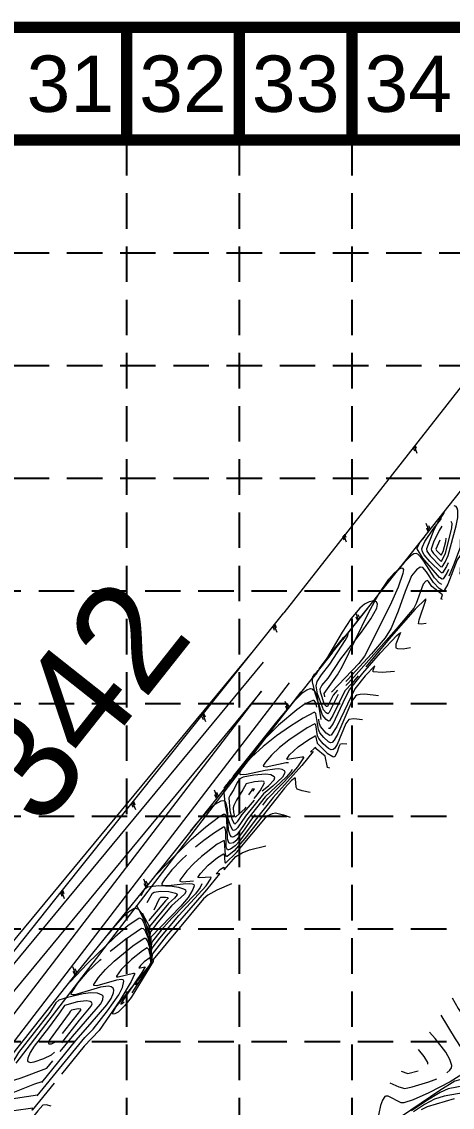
# Model space of a CAD drawing. Header units: inches. Extents: x 5726 to 10817, y 12055 to 15240.
# Drawn here: x 8198 to 8502, y 14475 to 15240 of the extents above; entities that cross this region are included whole.
import ezdxf
from ezdxf.enums import TextEntityAlignment as Align

# ---------------------------------------------------------------- set-up
doc = ezdxf.new("R2010")
doc.units = ezdxf.units.IN
doc.header["$LTSCALE"] = 100
doc.header["$MEASUREMENT"] = 0
doc.linetypes.add('DASHED', pattern=[0.75, 0.5, -0.25])
doc.linetypes.add('HIDDEN', pattern=[0.375, 0.25, -0.125])
for name, color, linetype in [('20', 36, 'Continuous'), ('21', 36, 'Continuous'), ('30', 7, 'Continuous'), ('8', 7, 'Continuous'), ('BASE', 7, 'Continuous'), ('GRID', 254, 'HIDDEN'), ('STREET NAMES', 7, 'Continuous')]:
    doc.layers.add(name, color=color, linetype=linetype)
doc.styles.get("Standard").update_dxf_attribs({"font": 'ARIAL.TTF', "height": 25})

# ---------------------------------------------------------------- blocks, each defined once
blk = doc.blocks.new('block2')
at = {"layer": 'GRID'}
for p, q in [((8271.9, 15156.29), (8271.9, 12138.33)), ((8351.32, 15156.29), (8351.32, 12138.33)), ((8430.74, 15156.29), (8430.74, 12138.33)), ((6842.34, 15076.87), (10733.92, 15076.87)), ((6842.34, 14997.45), (10733.92, 14997.45)), ((6842.34, 14918.03), (10733.92, 14918.03)), ((5809.88, 14838.61), (10733.92, 14838.61)), ((5809.88, 14759.19), (10733.92, 14759.19)), ((5809.88, 14679.77), (10733.92, 14679.77)), ((5809.88, 14600.35), (10733.92, 14600.35)), ((5809.88, 14520.93), (10733.92, 14520.93))]:
    blk.add_line(p, q, dxfattribs=at)

msp = doc.modelspace()

# ---------------------------------------------------------------- linework, layer by layer
at = {"layer": '20', "color": 43, "lineweight": 0}
for p, q in [((8386.44, 14756.7), (8376.6, 14744.37)), ((8371.36, 14737.81), (8361.53, 14725.48)), ((8360.12, 14698.22), (8357.82, 14694.84))]:
    msp.add_line(p, q, dxfattribs=at)
for points in [[(8494.3, 14855.43), (8496.42, 14858.81), (8498.48, 14863.39), (8504.2, 14884.4), (8505.3, 14890.38), (8505.45, 14895.22), (8505.02, 14896.93), (8504.17, 14898.03), (8502.89, 14898.39)], [(8498.6, 14858.35), (8497.45, 14855.77), (8494.67, 14851.26), (8493.85, 14851.21), (8485.74, 14859.27), (8481.74, 14863.95), (8480.47, 14866.19), (8480.1, 14868.15), (8480.45, 14869.64), (8482.21, 14873.42), (8488.01, 14882.13), (8493.92, 14889.66)], [(8496.1, 14893.88), (8495.28, 14893.04), (8491.74, 14887.64), (8488.57, 14881.49), (8483.38, 14868.09), (8483.49, 14866.66), (8485.8, 14863.23), (8493.13, 14855.75), (8494.3, 14855.43)], [(8494.23, 14884.11), (8492.23, 14881.07), (8488.37, 14872.91), (8486.66, 14868.04), (8486.73, 14867.08), (8488.27, 14864.8), (8493.16, 14859.82), (8493.94, 14859.6)], [(8493.94, 14859.6), (8496.72, 14864.91), (8501.27, 14882.89), (8501.37, 14886.12), (8500.72, 14887.54)], [(8498.74, 14853.54), (8497.58, 14851.04), (8495.03, 14847.09), (8494.41, 14846.89), (8492.57, 14848.04), (8480.76, 14861.57), (8476.81, 14868.2), (8476.95, 14869.46), (8478.96, 14872.81), (8482.23, 14876.63)], [(8507.01, 14850.46), (8507.67, 14859.91), (8507.55, 14862.34), (8507.08, 14863.4), (8504.85, 14860.46), (8498.47, 14843.28), (8495.75, 14838.74), (8494.86, 14838.51), (8492.3, 14840.14), (8488.16, 14844.53), (8483.43, 14851.98), (8480.72, 14855), (8478.94, 14855.24), (8476.29, 14853.48), (8472.7, 14849.09), (8468.31, 14838.11), (8463.4, 14824.17), (8458.47, 14812.19), (8454.06, 14805.5), (8444.44, 14794.22), (8427.81, 14776.19), (8426.38, 14774.75)], [(8494.36, 14832.62), (8493.87, 14832.55), (8493.73, 14833.03), (8494.51, 14835.8), (8486.98, 14841.75), (8484.84, 14845.12), (8483.98, 14845.78), (8482.96, 14845.46), (8480.97, 14843.34), (8475.95, 14829.63), (8474.28, 14826.49), (8462.03, 14811.65), (8432.01, 14777.87), (8426.48, 14771.98)], [(8420.56, 14768.69), (8417.44, 14764.97), (8413.53, 14757.06), (8412.92, 14757.13), (8411.51, 14758.59), (8408.48, 14767.29), (8408.33, 14769.49), (8409.56, 14771.94), (8413.89, 14777.12), (8423.03, 14790.67), (8437.5, 14809.41), (8444.14, 14818.84), (8448.24, 14826.47), (8448.82, 14829.18), (8448.17, 14830.94), (8446.08, 14831.56), (8442.88, 14830.93), (8439.64, 14829.17), (8436.4, 14826.45), (8429.98, 14818.82), (8423.78, 14809.39), (8412.8, 14790.65), (8410.19, 14787.07)], [(8483.15, 14815.64), (8479.5, 14815.05), (8477.76, 14815.32), (8478.08, 14818.15), (8482.92, 14831.95), (8482.86, 14832.98), (8475.41, 14825.78), (8458.35, 14806.38), (8440.55, 14785.1)], [(8421.1, 14765.61), (8414.77, 14752.76), (8413.75, 14751.88), (8412.5, 14752.62), (8410.7, 14754.8), (8406.55, 14766), (8405.49, 14771.6), (8406.2, 14774.65), (8409.28, 14779.39), (8415.11, 14786.94), (8426.06, 14803.56), (8427.87, 14806.85), (8428.03, 14808.18), (8424.03, 14805.02), (8416.76, 14796.11), (8407.39, 14783.53)], [(8414.3, 14741.83), (8415.47, 14741.9), (8417.62, 14744.95), (8426.16, 14763.47), (8429.09, 14768.74), (8438.53, 14780.62), (8450.91, 14794.93), (8462.35, 14807.05), (8464.95, 14809.19), (8461.72, 14801.01), (8461.68, 14798.52), (8462.78, 14797.9), (8466.75, 14797.82), (8471.93, 14798.66)], [(8435.16, 14778.65), (8430.97, 14773.64), (8425.68, 14768.23), (8417.39, 14750.83), (8414.83, 14746.96), (8414.23, 14746.78), (8412.48, 14747.81), (8409.96, 14750.86), (8404.76, 14766.52), (8402.94, 14774.36), (8402.95, 14776.71), (8406.3, 14780.83), (8406.88, 14782.18), (8406.69, 14782.41), (8402.91, 14777.45), (8404.58, 14780)], [(8347.07, 14707.72), (8377.74, 14746.22), (8390.34, 14761.11), (8396.1, 14766.91), (8398.98, 14768.94), (8401.56, 14769.77), (8402.68, 14769.58), (8404.61, 14767.78), (8405.92, 14764.55), (8408.76, 14748.23), (8408.87, 14747.99)], [(8449.5, 14764.71), (8439.81, 14765.69), (8436.59, 14765.57), (8434.13, 14764.99), (8433.35, 14764.47), (8430.71, 14760.79), (8420.71, 14737.89), (8418.12, 14733.4), (8416.77, 14731.8), (8415.66, 14731.51), (8414.18, 14732.17), (8410.82, 14735.16), (8408.14, 14738.45), (8407.1, 14740.95), (8405.25, 14752.11), (8404.33, 14753.15), (8396.32, 14748.93), (8387.32, 14743.2), (8377.63, 14736.36), (8368.19, 14728.91), (8359.92, 14721.37), (8357.66, 14718.75)], [(8438.29, 14747.73), (8432.11, 14748.35), (8428.49, 14747.91), (8426.35, 14745.17), (8420.26, 14730.21), (8418.43, 14727.57), (8417.42, 14726.74), (8416, 14726.62), (8414.27, 14727.46), (8410.52, 14730.85), (8407.5, 14734.45), (8406.51, 14736.39), (8405.27, 14744.12), (8404.64, 14744.85), (8399.11, 14741.94), (8386.19, 14733.25), (8379.67, 14728.1), (8373.95, 14722.88), (8369.69, 14717.95), (8368.3, 14715.69), (8368.23, 14714.93), (8370.27, 14714.6), (8384.42, 14717.57), (8386.11, 14717.64)], [(8367.93, 14687.65), (8371.48, 14692.15), (8388.33, 14709.74), (8392.51, 14714.55), (8396.76, 14720.82), (8396.77, 14721.26), (8395.48, 14721.48), (8385.28, 14719.79), (8384.83, 14719.99), (8386.68, 14723), (8392.92, 14728.73), (8400.24, 14733.91), (8404.73, 14736.52), (8405.15, 14736.42), (8406.28, 14731.16), (8413.3, 14724.16), (8417.23, 14721.83), (8418.07, 14721.69), (8419.02, 14722.14), (8420.45, 14725.08), (8421.63, 14728.79), (8422.63, 14730.68), (8423.95, 14731.01), (8427.07, 14730.75)], [(8415.19, 14713.7), (8413.42, 14714.16), (8411.94, 14722.08), (8405.48, 14727.35), (8405.35, 14728.18), (8404.03, 14727.53), (8401.49, 14725.02), (8403.5, 14725.32), (8395.31, 14715.49), (8375.24, 14692.98), (8362.5, 14676.93), (8351.51, 14662.2), (8348.3, 14658.81), (8345.19, 14656.56), (8343.72, 14656.01), (8343, 14656.15), (8342.17, 14658.04), (8341.76, 14668.93), (8341.31, 14671.43), (8340.86, 14671.99), (8340.21, 14671.94), (8333.86, 14668.16), (8326.31, 14662.71), (8320.36, 14657.84)], [(8388.54, 14712.62), (8387.77, 14711.1), (8384.49, 14707.21), (8369.45, 14693.33), (8357.29, 14678.03), (8353.71, 14672.42), (8349.52, 14666.75), (8347.52, 14665.23), (8346.6, 14665.04), (8345.75, 14665.31), (8344.79, 14666.35), (8343.7, 14669.94), (8343.05, 14685.14), (8342.17, 14688.88), (8341.35, 14690.03), (8340.19, 14690.56), (8338.39, 14690.39), (8334.1, 14688.07), (8329.34, 14683.95), (8320.66, 14674.24), (8316.77, 14669.24)], [(8352.49, 14712.16), (8351.75, 14710.97), (8351.57, 14709.83), (8352.38, 14709.26), (8356.4, 14709.42), (8369.6, 14712.19), (8376.28, 14713.21), (8379.09, 14713.28), (8381.34, 14712.92), (8382.88, 14712.03), (8383.4, 14711.04), (8383.31, 14709.89), (8381.68, 14707.17), (8375.02, 14701.01), (8368.42, 14695.53), (8355.7, 14679.91), (8350.04, 14671.59), (8348.54, 14670.06), (8347.27, 14669.63), (8346.77, 14669.96), (8345.02, 14672.99), (8343.61, 14677.19), (8341.67, 14687.19), (8340.72, 14696.22), (8340.85, 14698.77), (8344.21, 14702.98), (8344.73, 14704.36), (8344.49, 14704.59), (8340.71, 14699.49), (8342.43, 14702.01)], [(8361.83, 14692.36), (8362.9, 14693.54), (8366.04, 14697.75), (8369, 14703.23), (8368.66, 14704.14), (8367.12, 14704.49), (8362.13, 14704.05), (8356.11, 14702.47), (8353.76, 14698.35)], [(8353.76, 14698.35), (8349.26, 14691.08), (8347.41, 14687.39), (8347.05, 14685.57), (8347.25, 14682.35), (8347.97, 14679.62), (8348.8, 14679.25), (8355.43, 14685.25), (8356.21, 14686.12)], [(8360.94, 14697.36), (8362.05, 14698.84), (8360.42, 14698.74), (8360.12, 14698.22)], [(8260.31, 14584.55), (8262.11, 14586.09), (8271.12, 14593.12), (8282.36, 14600.81), (8283.57, 14600.74), (8284.75, 14599.35), (8286.81, 14594.38), (8288.65, 14587.28), (8288.38, 14579.8), (8288.98, 14577.84), (8289.39, 14577.77), (8289.5, 14584.66), (8289.92, 14586.77), (8295.23, 14593.89), (8308.8, 14609.77), (8327.94, 14630.72), (8331.59, 14636.17), (8331.24, 14636.74), (8323.19, 14636.27), (8322.19, 14636.56), (8323.88, 14639.45), (8329.48, 14645.31), (8336.07, 14650.7), (8340.23, 14653.33), (8340.71, 14653.08), (8341.17, 14647.3), (8341.69, 14646.71), (8349.34, 14654.3), (8370.89, 14679.95), (8374.84, 14681.68), (8376.88, 14682.13), (8382.6, 14680.78), (8387.18, 14679.17)], [(8289.78, 14635.33), (8298.39, 14644.42), (8317.41, 14663.26), (8327.62, 14672.39), (8336.58, 14679.2), (8340.2, 14681.25), (8341.05, 14681.31), (8341.64, 14680.65), (8342.22, 14677.65), (8342.72, 14664.01), (8343.8, 14661.19), (8344.74, 14660.66), (8347.24, 14661.23), (8349.87, 14663.39), (8355.05, 14670.24), (8359.39, 14676.83), (8362.72, 14681.06)], [(8177.83, 14478.61), (8209.02, 14483.45), (8208.89, 14482.76), (8242.4, 14523.73), (8248.37, 14529.78), (8258.35, 14542.5), (8266.28, 14553.78), (8268.9, 14559.06), (8269.86, 14563.59), (8269.45, 14564.43), (8268.36, 14564.77), (8264.66, 14564.32), (8250.79, 14560.3), (8248.75, 14560.42), (8248.8, 14561.16), (8252.05, 14566.17), (8257.04, 14571.8), (8263.15, 14577.64), (8276.19, 14588.32), (8284.25, 14593.84), (8285.13, 14593.79), (8286.76, 14591.17), (8288.65, 14585.1), (8289.41, 14579.4), (8289.21, 14576.66), (8287.62, 14573.88), (8278.2, 14562.23), (8277.92, 14561.24), (8280.39, 14562.7), (8284.31, 14567.47), (8289.69, 14576.46), (8290.2, 14582.55), (8300.03, 14595.14), (8328.46, 14627.96), (8337.62, 14639.1), (8334.91, 14639.17), (8338.04, 14642.5), (8340.38, 14643.95), (8340.67, 14642.07), (8348.88, 14651.35), (8353.44, 14653.99), (8358.5, 14656), (8370.08, 14658.92)], [(8314.06, 14652.29), (8310.49, 14649.02), (8303.66, 14641.9), (8298.51, 14635.32), (8296.79, 14632.41), (8296.74, 14631.55), (8297.53, 14631.07), (8301.08, 14630.96), (8311.76, 14632.15), (8316.48, 14632.36), (8318.16, 14632.12), (8319.18, 14631.56), (8319.4, 14630.61), (8318.57, 14628.08), (8315.2, 14622.49), (8310.18, 14616.47), (8289.02, 14594.56), (8288.7, 14589.13), (8288.29, 14589.49), (8288.16, 14595.68), (8284.16, 14607.81), (8282.53, 14611.26), (8280.68, 14613.75), (8278.57, 14614.75), (8277.04, 14614.48), (8273.41, 14612.37), (8269.4, 14608.83), (8262.11, 14600.72), (8258.86, 14596.58)], [(8345.84, 14632.2), (8335.47, 14627.61), (8329.05, 14624.22), (8326, 14621.63), (8290.71, 14578.75), (8290.7, 14577.26), (8275, 14552.03), (8270.38, 14546.09), (8265.82, 14541.78), (8263.61, 14540.48), (8262.17, 14540.15), (8261.91, 14540.91), (8264.31, 14545.08), (8287.45, 14573.84), (8289.27, 14576.8), (8289.05, 14580.49), (8287.43, 14585.78), (8286.41, 14586.94), (8283.07, 14584.84), (8275.35, 14578.8), (8268.06, 14571.79), (8264.69, 14567.08), (8264.67, 14566.64), (8266.01, 14566.55), (8276.84, 14569.22), (8277.37, 14569.04), (8277.43, 14568.56), (8275.13, 14563.2), (8267.18, 14549.92), (8252.44, 14528.85), (8241.84, 14517.59), (8225.99, 14498.05)], [(8282.04, 14623.8), (8284.71, 14628.58), (8286.58, 14629.95), (8294.3, 14630.85), (8304.01, 14630.58), (8308.46, 14629.84), (8312.01, 14628.63), (8313.3, 14627.83), (8313.69, 14626.57), (8312.7, 14624.86), (8303.53, 14616.53)], [(8286.36, 14618.98), (8290.16, 14625.51), (8291.28, 14626.32), (8295.88, 14626.85), (8301.67, 14626.69), (8306.43, 14625.53), (8307.2, 14625.05), (8307.44, 14624.3), (8305.71, 14622.1), (8301.38, 14618.32)], [(8299.24, 14620.11), (8287.65, 14606.24), (8287.68, 14606.32)], [(8291.35, 14613.88), (8295.16, 14621.73), (8295.99, 14622.68), (8299.33, 14622.8), (8300.86, 14622.43), (8301.18, 14622.03), (8299.24, 14620.11)], [(8303.53, 14616.53), (8293.92, 14605.2), (8288.43, 14597.96), (8288.2, 14594.84), (8288.07, 14598.96), (8279.32, 14616.44)], [(8301.38, 14618.32), (8288.05, 14602.09), (8288.04, 14600.58), (8287.87, 14602.6), (8283.66, 14610.17), (8283.31, 14611.4)], [(8186.01, 14482.79), (8207.18, 14491.16), (8212.36, 14492.85), (8212.14, 14492.11), (8236.02, 14521.8), (8246.26, 14533.17), (8257.96, 14546.94), (8261, 14551.39), (8262.66, 14555.41), (8262.77, 14557.14), (8262.28, 14558.63), (8261.06, 14559.6), (8259.09, 14559.95), (8253.55, 14559.21), (8235.28, 14553.91), (8233.63, 14553.79), (8232.79, 14554.19), (8232.92, 14555.23), (8237.45, 14562.22), (8244.41, 14570.07), (8252.92, 14578.22), (8253.93, 14579.09)], [(8275.74, 14555.25), (8282.25, 14565.09), (8289.14, 14576.39), (8288.78, 14578.72), (8288.14, 14579.92), (8284.29, 14577.09), (8281.75, 14574.65), (8280.57, 14573.01)], [(8280.57, 14573.01), (8281.47, 14572.9), (8285.01, 14573.68), (8282.66, 14569.58), (8267.72, 14547.74), (8267.86, 14547.31), (8268.77, 14547.73), (8270.19, 14548.98)], [(8501.4, 14551.77), (8505.57, 14544.27), (8508.59, 14539.71), (8511.73, 14537.07), (8519.24, 14532.7), (8526.53, 14527.87), (8528.81, 14525.35), (8529.38, 14524.08), (8529.6, 14520.68), (8528.88, 14516.39), (8525.59, 14506.89), (8520.4, 14497.75), (8518.67, 14496.55), (8513.05, 14495.08), (8506.8, 14494.07), (8503.37, 14493.03), (8492.64, 14486.54), (8465.75, 14468.23)], [(8226.18, 14520.03), (8238.74, 14536.03), (8246.93, 14545.83), (8247.57, 14547.52), (8247.13, 14548.7), (8246.21, 14549.2), (8243.71, 14549.64), (8237.16, 14548.93), (8228.07, 14546.37), (8224.46, 14541.24)], [(8226.76, 14526.74), (8239.64, 14543.01), (8239.55, 14543.73), (8237.75, 14544.07), (8233.11, 14543.07), (8231.98, 14542.17), (8231.28, 14541.01)], [(8224.46, 14541.24), (8216.8, 14530.57), (8206.67, 14517.7), (8203.92, 14513.28), (8202.29, 14509.29), (8202.05, 14507.55), (8202.27, 14506.81), (8203.89, 14506.24), (8206.67, 14506.64), (8213.6, 14509.08), (8218.92, 14511.68), (8220.96, 14513.46)], [(8231.28, 14541.01), (8217.31, 14521.61), (8216.7, 14519.74), (8216.99, 14519.34), (8218.81, 14519.46), (8221.25, 14520.54)], [(8493.47, 14539.67), (8503.52, 14522.87), (8511.92, 14509.89), (8515.62, 14507.65), (8516.34, 14506.74), (8516.22, 14504.84), (8514.37, 14500.56), (8513.7, 14499.94), (8510.77, 14499.33), (8500.06, 14492.52), (8485.03, 14484.91), (8473.97, 14479.9), (8467.3, 14477.68), (8465.55, 14477.88), (8456.27, 14482.44), (8454.53, 14482.56), (8453.9, 14482.21), (8452.2, 14479.61), (8450.87, 14475.9), (8447.27, 14458.97)], [(8497.72, 14499.02), (8499.86, 14500.84), (8500.88, 14502.5), (8501.14, 14504.13), (8499.87, 14508.41), (8496.96, 14513.46), (8489.52, 14523.12), (8485.55, 14527.57)], [(8484.23, 14504.99), (8484.19, 14506.21), (8481.76, 14510.5), (8477.62, 14515.47)], [(8465.48, 14500.07), (8470.11, 14498.38), (8477.42, 14500.4), (8477.51, 14500.44)], [(8220.7, 14491.53), (8205.39, 14472.65), (8205.77, 14474.03), (8192.25, 14472.15)], [(8457.42, 14491.91), (8463.92, 14489.03), (8468.14, 14487.98), (8473.28, 14489.15), (8485.07, 14492.67), (8490.5, 14494.8)], [(8518.58, 14486.53), (8495.68, 14482.48), (8488.9, 14480.35), (8481.81, 14476.52), (8474.17, 14471.51)], [(8218.65, 14475.49), (8215.15, 14476.28), (8212.9, 14476.01), (8209.32, 14472.23), (8201.99, 14463), (8202.42, 14464.64), (8196.81, 14463.85), (8194.35, 14462.89), (8194.05, 14462.23), (8198.25, 14461.26), (8198.76, 14460.7), (8195.61, 14457.11), (8185.84, 14448.56), (8185.64, 14447.9), (8187.61, 14443.99), (8187.98, 14442.22), (8182.45, 14436.28), (8167.61, 14422.02), (8148.24, 14404.56)], [(8502.81, 14480.6), (8483.72, 14474.9), (8479.51, 14472.85)]]:
    msp.add_lwpolyline(points, dxfattribs=at)
at = {"layer": '21', "color": 43, "lineweight": 0}
for p, q in [((8465.08, 14855.73), (8447.22, 14833.14)), ((8442.01, 14826.55), (8424.15, 14803.95))]:
    msp.add_line(p, q, dxfattribs=at)
at = {"layer": '21', "color": 43, "linetype": 'DASHED', "lineweight": 0}
for points in [[(8492.61, 14874.23), (8489.94, 14867.99), (8490.27, 14866.96), (8493.58, 14863.78)], [(8493.58, 14863.78), (8494.97, 14866.42), (8496.87, 14873.42), (8497.13, 14875.62)]]:
    msp.add_lwpolyline(points, dxfattribs=at)
at = {"layer": '21', "color": 43, "lineweight": 0}
for points in [[(8518.36, 14866.13), (8508.72, 14875.87), (8507.63, 14876.05), (8506.94, 14874.38), (8507.06, 14869.22), (8502.39, 14856.6), (8498.97, 14848.93)], [(8494.13, 14843.01), (8492.45, 14844.06), (8488.88, 14847.87), (8481.46, 14859.6), (8479.32, 14862.4), (8477.17, 14864.33), (8476.1, 14864.85), (8474.34, 14864.57), (8472.19, 14863.16), (8467.78, 14858.8), (8464.97, 14855.41)], [(8411.58, 14764), (8411.58, 14764.02), (8411.13, 14766.31), (8420.47, 14779.34), (8424.14, 14785.52), (8442.4, 14823.18), (8449.47, 14836.09), (8456.77, 14846.84), (8460.45, 14850.96), (8464.13, 14854)], [(8464.13, 14854), (8466.25, 14854.82), (8467.06, 14853.66), (8466.74, 14850.83), (8463.42, 14841.28), (8457.7, 14828.48), (8439.71, 14792.59), (8435.62, 14787.4), (8416.3, 14767.09)], [(8460.72, 14781.69), (8452.09, 14781.13), (8445.71, 14781.47), (8445.69, 14782.68), (8446.98, 14785.77), (8440.08, 14778.7), (8432.76, 14769.64), (8420.13, 14742.95), (8416.12, 14736.85), (8415.2, 14736.58), (8412.5, 14738.22), (8408.49, 14742.98), (8407.73, 14745.48), (8407.38, 14748.26)], [(8406.04, 14756.54), (8405.37, 14759.78), (8404.07, 14761.29), (8403.19, 14761.32), (8397.88, 14758.93), (8391.8, 14754.82), (8379.06, 14743.87), (8363.24, 14728.09), (8343.36, 14702.8), (8345.06, 14705.35)], [(8401.18, 14696.43), (8395.56, 14697.65), (8392.21, 14698.91), (8391.33, 14700.17), (8391.03, 14706.16), (8390.69, 14706.72), (8388.19, 14704.97), (8383.18, 14699.52), (8355.32, 14664.01), (8347.79, 14655.45), (8342.7, 14651.36), (8342.25, 14651.33), (8341.71, 14652.52), (8341.01, 14662.23), (8340.68, 14662.66), (8335.73, 14659.96), (8324.7, 14651.46), (8319.19, 14646.42), (8314.36, 14641.38), (8309.5, 14634.66), (8309.46, 14634.06), (8311.1, 14633.59), (8319.06, 14634.33)], [(8367.44, 14697.57), (8371.93, 14701.25), (8375.91, 14705.37), (8376.33, 14707), (8375.94, 14707.63), (8373.46, 14708.83), (8369.95, 14709.31), (8361.54, 14708.76), (8354.09, 14707.23), (8351.8, 14706.2), (8349.94, 14703.53), (8347.39, 14698.48)], [(8347.39, 14698.48), (8344.8, 14694.65), (8343.93, 14692.67), (8344.73, 14683.89), (8346.18, 14677.78), (8347.79, 14674.61), (8348.48, 14674.43), (8350.36, 14676.29), (8353.43, 14680.9), (8361.99, 14691.18)], [(8324.95, 14632.22), (8323.69, 14629.46), (8320.44, 14625.06), (8303.79, 14607.98), (8296.31, 14599.41), (8289.47, 14590.66), (8288.92, 14583.35), (8288.34, 14584.46), (8288.32, 14592.15), (8284.25, 14604.44), (8282.81, 14606.87), (8281.27, 14607.93), (8280.46, 14607.78), (8272.97, 14602.66), (8263.62, 14594.64), (8244.33, 14575.95), (8231.97, 14563.07)], [(8225.09, 14513.92), (8233.68, 14524.5), (8253.37, 14547.39), (8255.09, 14550.44), (8255.32, 14552.83), (8254.7, 14553.66), (8251.32, 14554.99), (8246.65, 14555.19), (8241.23, 14554.57), (8230.27, 14552.02), (8224.09, 14550.12), (8221.87, 14548.23), (8217.64, 14541.47)], [(8217.64, 14541.47), (8195.75, 14513.2), (8190.89, 14505.44), (8187.92, 14498.43), (8187.4, 14495.36), (8187.7, 14494.16), (8188.7, 14493.54), (8192.35, 14493.72), (8197.53, 14495.28), (8215.62, 14502.27), (8219.79, 14507.4)], [(8519.19, 14491.59), (8498.5, 14487.62), (8492.89, 14484.98), (8482.86, 14479.01), (8472.82, 14472.16)]]:
    msp.add_lwpolyline(points, dxfattribs=at)
at = {"layer": '30', "color": 7, "lineweight": 0, "flags": 128}
for points in [[(7777.9, 14062.16), (7829, 14126.61), (7878.89, 14189.79), (7928.41, 14251.98), (7977.99, 14314.78), (8027.7, 14377.33), (8077.68, 14440.24), (8226.63, 14627.69), (8276.72, 14690.35), (8382.81, 14823.21)], [(8416.87, 14794.83), (8385.69, 14755.65), (8286.75, 14631.46), (8236.67, 14569.67), (8135.68, 14442.09), (8087.52, 14381.48), (8036.91, 14316.86)]]:
    msp.add_lwpolyline(points, dxfattribs=at)
at = {"layer": '8', "color": 7, "lineweight": 0}
for p, q in [((8515.59, 14992.52), (8382.81, 14823.21)), ((8464.65, 14854.98), (8527.53, 14934.69)), ((8416.87, 14794.83), (8464.65, 14854.98)), ((8435.49, 14818.26), (8433.46, 14823.24)), ((8434.86, 14817.45), (8433.84, 14819.93)), ((8436.24, 14819.22), (8435.22, 14821.71)), ((8374.99, 14813.42), (8375.98, 14810.92)), ((8375.75, 14814.37), (8377.72, 14809.37)), ((8376.39, 14815.18), (8377.38, 14812.68)), ((8385.69, 14755.65), (8383.66, 14760.63)), ((8386.44, 14756.61), (8385.42, 14759.1)), ((8324.79, 14750.53), (8325.77, 14748.03)), ((8325.54, 14751.48), (8327.52, 14746.48)), ((8326.19, 14752.29), (8327.17, 14749.79)), ((8385.06, 14754.83), (8384.04, 14757.32)), ((8335.8, 14693.12), (8333.76, 14698.09)), ((8336.54, 14694.08), (8335.52, 14696.57)), ((8276.07, 14689.54), (8278.05, 14684.54)), ((8276.72, 14690.35), (8277.7, 14687.85)), ((8335.16, 14692.3), (8334.15, 14694.79)), ((8275.32, 14688.59), (8276.3, 14686.09)), ((8286, 14630.5), (8283.97, 14635.48)), ((8285.37, 14629.69), (8284.35, 14632.17)), ((8286.75, 14631.46), (8285.73, 14633.95)), ((8225.23, 14625.93), (8226.22, 14623.43)), ((8225.99, 14626.88), (8227.96, 14621.88)), ((8226.63, 14627.69), (8227.62, 14625.19)), ((8235.92, 14568.71), (8233.89, 14573.69)), ((8235.29, 14567.9), (8234.27, 14570.38)), ((8236.67, 14569.67), (8235.65, 14572.16))]:
    msp.add_line(p, q, dxfattribs=at)
at = {"layer": '8', "color": 7, "linetype": 'Continuous', "lineweight": 0}
for p, q in [((8475.16, 14941.53), (8476.14, 14939.03)), ((8473.76, 14939.77), (8474.75, 14937.27)), ((8474.52, 14940.72), (8476.49, 14935.72)), ((8485.16, 14880.98), (8483.12, 14885.96)), ((8484.52, 14880.16), (8483.51, 14882.65)), ((8485.9, 14881.94), (8484.89, 14884.43)), ((8424.06, 14877.08), (8425.04, 14874.58)), ((8424.81, 14878.04), (8426.78, 14873.03)), ((8425.45, 14878.84), (8426.44, 14876.34)), ((8149.81, 14540.67), (8360.25, 14794.96)), ((8157.89, 14533.97), (8368.34, 14788.26)), ((8185.69, 14512.08), (8386.74, 14773.81)), ((8194.02, 14505.68), (8395.06, 14767.41))]:
    msp.add_line(p, q, dxfattribs=at)
msp.add_lwpolyline([(7938.57, 14222.09, 1), (7939.35, 14221.46), (8014.4, 14314.85), (8014.21, 14314.6), (8033.06, 14338.74), (8033.07, 14338.75), (8064.53, 14378.97), (8064.6, 14379.05), (8095.13, 14417.72), (8095.27, 14417.9), (8126.89, 14457.11), (8126.73, 14456.91), (8157.74, 14496.29), (8157.83, 14496.4), (8176.43, 14519.72), (8176.17, 14519.39), (8367.01, 14767.83), (8167.14, 14526.32), (8051.25, 14363.61), (8032.28, 14339.37), (8013.63, 14315.47), (7938.57, 14222.09)], format="xyb", dxfattribs=at)
at = {"layer": 'BASE', "const_width": 7.94}
for points in [[(5730.46, 12058.91), (10813.34, 12058.91), (10813.34, 15235.71), (5730.46, 15235.71)], [(5809.88, 12138.33), (10733.92, 12138.33), (10733.92, 15156.29), (5809.88, 15156.29)]]:
    msp.add_lwpolyline(points, close=True, dxfattribs=at)
for points in [[(8271.9, 15156.29), (8271.9, 15235.71)], [(8351.32, 15156.29), (8351.32, 15235.71)], [(8430.74, 15156.29), (8430.74, 15235.71)]]:
    msp.add_lwpolyline(points, dxfattribs=at)

# ---------------------------------------------------------------- block references
at = {"layer": 'GRID', "color": 84}
msp.add_blockref('block2', (0, 0), dxfattribs=at)

# ---------------------------------------------------------------- texts
at = {"layer": 'BASE'}
for s, p in [('31', (8232.19, 15196)), ('32', (8311.61, 15196)), ('33', (8391.03, 15196)), ('34', (8470.45, 15196))]:
    msp.add_text(s, height=39.71, dxfattribs=at).set_placement(p, align=Align.MIDDLE_CENTER)
at = {"layer": 'STREET NAMES', "color": 7, "lineweight": 0}
msp.add_text('S.H. 342', height=75, rotation=51.64691, dxfattribs=at).set_placement((8193.64, 14646.7), align=Align.CENTER)

doc.saveas('drawing.dxf')
